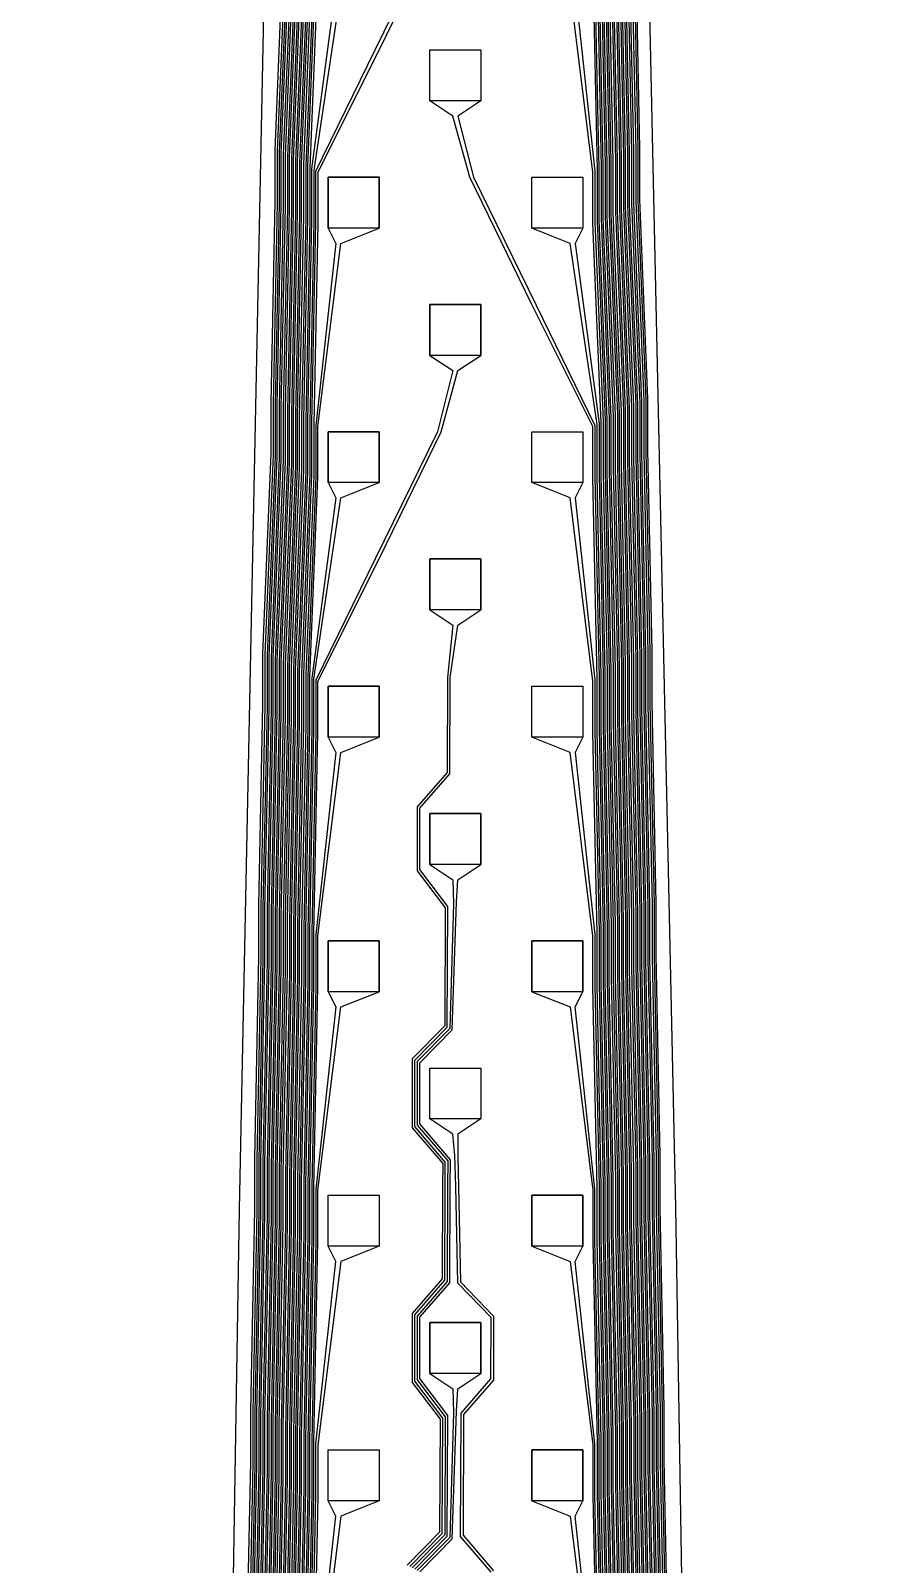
# Model space of a CAD drawing. Header units: inches. Extents: x 106592 to 209533, y 57057 to 74911.
# Drawn here: x 173138.5 to 173305.4, y 70564.2 to 70865.5 of the extents above; entities that cross this region are included whole.
import ezdxf

# ---------------------------------------------------------------- set-up
doc = ezdxf.new("R2010")
doc.units = ezdxf.units.IN
doc.header["$MEASUREMENT"] = 0
for name, color, linetype in [('metal', 221, 'Continuous'), ('nitride window', 40, 'Continuous'), ('profile', 140, 'Continuous')]:
    doc.layers.add(name, color=color, linetype=linetype)

msp = doc.modelspace()

# ---------------------------------------------------------------- linework, layer by layer
at = {"layer": 'metal'}
for points in [[(173188.93, 70540.71), (173189.73, 70580.31), (173189.73, 70590.31), (173190.53, 70629.91), (173190.53, 70639.91), (173191.33, 70679.51), (173191.33, 70689.51), (173192.13, 70729.1), (173192.13, 70739.1), (173193.73, 70778.3), (173193.73, 70788.3), (173194.53, 70827.9), (173194.53, 70837.9), (173206.16, 70861.69), (173218.39, 70886.69)], [(173219.11, 70886.69), (173206.93, 70861.69), (173194.93, 70837.69), (173194.93, 70827.69), (173194.13, 70788.1), (173194.13, 70778.1), (173192.53, 70738.9), (173192.53, 70728.9), (173191.73, 70689.3), (173191.73, 70679.3), (173190.93, 70639.71), (173190.93, 70629.71), (173190.13, 70590.11), (173190.13, 70580.11), (173189.33, 70540.51)], [(173180.93, 70544.74), (173181.73, 70584.34), (173181.73, 70594.34), (173182.53, 70633.93), (173182.53, 70643.93), (173183.33, 70683.53), (173183.33, 70693.53), (173184.13, 70733.13), (173184.13, 70743.13), (173185.73, 70782.32), (173185.73, 70792.32), (173186.53, 70831.92), (173186.53, 70841.92), (173188.13, 70881.12)], [(173188.53, 70880.91), (173186.93, 70841.72), (173186.93, 70831.72), (173186.13, 70792.12), (173186.13, 70782.12), (173184.53, 70742.93), (173184.53, 70732.93), (173183.73, 70693.33), (173183.73, 70683.33), (173182.93, 70643.73), (173182.93, 70633.73), (173182.13, 70594.14), (173182.13, 70584.14), (173181.33, 70544.54)], [(173188.93, 70880.71), (173187.33, 70841.52), (173187.33, 70831.52), (173186.53, 70791.92), (173186.53, 70781.92), (173184.93, 70742.73), (173184.93, 70732.73), (173184.13, 70693.13), (173184.13, 70683.13), (173183.33, 70643.53), (173183.33, 70633.53), (173182.53, 70593.93), (173182.53, 70583.93), (173181.73, 70544.34)], [(173182.13, 70544.14), (173182.93, 70583.73), (173182.93, 70593.73), (173183.73, 70633.33), (173183.73, 70643.33), (173184.53, 70682.93), (173184.53, 70692.93), (173185.33, 70732.53), (173185.33, 70742.53), (173186.93, 70781.72), (173186.93, 70791.72), (173187.73, 70831.32), (173187.73, 70841.32), (173189.33, 70880.51)], [(173189.73, 70880.31), (173188.13, 70841.12), (173188.13, 70831.12), (173187.33, 70791.52), (173187.33, 70781.52), (173185.73, 70742.32), (173185.73, 70732.32), (173184.93, 70692.73), (173184.93, 70682.73), (173184.13, 70643.13), (173184.13, 70633.13), (173183.33, 70593.53), (173183.33, 70583.53), (173182.53, 70543.93)], [(173254.13, 70880.31), (173254.93, 70840.71), (173254.93, 70830.71), (173256.53, 70791.52), (173256.53, 70781.52), (173257.33, 70741.92), (173257.33, 70731.92), (173258.13, 70692.32), (173258.13, 70682.32), (173258.93, 70642.73), (173258.93, 70632.73), (173259.73, 70593.13), (173259.73, 70583.13), (173260.53, 70543.53)], [(173260.93, 70543.73), (173260.13, 70583.33), (173260.13, 70593.33), (173259.33, 70632.93), (173259.33, 70642.93), (173258.53, 70682.53), (173258.53, 70692.53), (173257.73, 70732.12), (173257.73, 70742.12), (173256.93, 70781.72), (173256.93, 70791.72), (173255.33, 70830.91), (173255.33, 70840.91), (173254.53, 70880.51)], [(173254.93, 70880.71), (173255.73, 70841.12), (173255.73, 70831.12), (173257.33, 70791.92), (173257.33, 70781.92), (173258.13, 70742.32), (173258.13, 70732.32), (173258.93, 70692.73), (173258.93, 70682.73), (173259.73, 70643.13), (173259.73, 70633.13), (173260.53, 70593.53), (173260.53, 70583.53), (173261.33, 70543.93)], [(173261.73, 70544.14), (173260.93, 70583.73), (173260.93, 70593.73), (173260.13, 70633.33), (173260.13, 70643.33), (173259.33, 70682.93), (173259.33, 70692.93), (173258.53, 70732.53), (173258.53, 70742.53), (173257.73, 70782.12), (173257.73, 70792.12), (173256.13, 70831.32), (173256.13, 70841.32), (173255.33, 70880.91)], [(173255.73, 70881.12), (173256.53, 70841.52), (173256.53, 70831.52), (173258.13, 70792.32), (173258.13, 70782.32), (173258.93, 70742.73), (173258.93, 70732.73), (173259.73, 70693.13), (173259.73, 70683.13), (173260.53, 70643.53), (173260.53, 70633.53), (173261.33, 70593.93), (173261.33, 70583.93), (173262.13, 70544.34)], [(173262.53, 70544.54), (173261.73, 70584.14), (173261.73, 70594.14), (173260.93, 70633.73), (173260.93, 70643.73), (173260.13, 70683.33), (173260.13, 70693.33), (173259.33, 70732.93), (173259.33, 70742.93), (173258.53, 70782.53), (173258.53, 70792.53), (173256.93, 70831.72), (173256.93, 70841.72), (173256.13, 70881.32)], [(173256.53, 70881.52), (173257.33, 70841.92), (173257.33, 70831.92), (173258.93, 70792.73), (173258.93, 70782.73), (173259.73, 70743.13), (173259.73, 70733.13), (173260.53, 70693.53), (173260.53, 70683.53), (173261.33, 70643.93), (173261.33, 70633.93), (173262.13, 70594.34), (173262.13, 70584.34), (173262.93, 70544.74)], [(173256.93, 70881.72), (173257.73, 70842.12), (173257.73, 70832.12), (173259.33, 70792.93), (173259.33, 70782.93), (173260.13, 70743.33), (173260.13, 70733.33), (173260.93, 70693.73), (173260.93, 70683.73), (173261.73, 70644.14), (173261.73, 70634.14), (173262.53, 70594.54), (173262.53, 70584.54), (173263.33, 70544.94)], [(173263.73, 70545.14), (173262.93, 70584.74), (173262.93, 70594.74), (173262.13, 70634.34), (173262.13, 70644.34), (173261.33, 70683.93), (173261.33, 70693.93), (173260.53, 70733.53), (173260.53, 70743.53), (173259.73, 70783.13), (173259.73, 70793.13), (173258.13, 70832.32), (173258.13, 70842.32), (173257.33, 70881.92)], [(173182.93, 70543.73), (173183.73, 70583.33), (173183.73, 70593.33), (173184.53, 70632.93), (173184.53, 70642.93), (173185.33, 70682.53), (173185.33, 70692.53), (173186.13, 70732.12), (173186.13, 70742.12), (173187.73, 70781.32), (173187.73, 70791.32), (173188.53, 70830.91), (173188.53, 70840.91), (173190.13, 70880.11)], [(173190.53, 70879.91), (173188.93, 70840.71), (173188.93, 70830.71), (173188.13, 70791.12), (173188.13, 70781.12), (173186.53, 70741.92), (173186.53, 70731.92), (173185.73, 70692.32), (173185.73, 70682.32), (173184.93, 70642.73), (173184.93, 70632.73), (173184.13, 70593.13), (173184.13, 70583.13), (173183.33, 70543.53)], [(173183.73, 70543.33), (173184.53, 70582.93), (173184.53, 70592.93), (173185.33, 70632.53), (173185.33, 70642.53), (173186.13, 70682.12), (173186.13, 70692.12), (173186.93, 70731.72), (173186.93, 70741.72), (173188.53, 70780.91), (173188.53, 70790.91), (173189.33, 70830.51), (173189.33, 70840.51), (173190.93, 70879.71)], [(173191.33, 70879.51), (173189.73, 70840.31), (173189.73, 70830.31), (173188.93, 70790.71), (173188.93, 70780.71), (173187.33, 70741.52), (173187.33, 70731.52), (173186.53, 70691.92), (173186.53, 70681.92), (173185.73, 70642.32), (173185.73, 70632.32), (173184.93, 70592.73), (173184.93, 70582.73), (173184.13, 70543.13)], [(173184.53, 70542.93), (173185.33, 70582.53), (173185.33, 70592.53), (173186.13, 70632.12), (173186.13, 70642.12), (173186.93, 70681.72), (173186.93, 70691.72), (173187.73, 70731.32), (173187.73, 70741.32), (173189.33, 70780.51), (173189.33, 70790.51), (173190.13, 70830.11), (173190.13, 70840.11), (173191.73, 70879.3)], [(173192.13, 70879.1), (173190.53, 70839.91), (173190.53, 70829.91), (173189.73, 70790.31), (173189.73, 70780.31), (173188.13, 70741.12), (173188.13, 70731.12), (173187.33, 70691.52), (173187.33, 70681.52), (173186.53, 70641.92), (173186.53, 70631.92), (173185.73, 70592.32), (173185.73, 70582.32), (173184.93, 70542.73)], [(173185.33, 70542.53), (173186.13, 70582.12), (173186.13, 70592.12), (173186.93, 70631.72), (173186.93, 70641.72), (173187.73, 70681.32), (173187.73, 70691.32), (173188.53, 70730.91), (173188.53, 70740.91), (173190.13, 70780.11), (173190.13, 70790.11), (173190.93, 70829.71), (173190.93, 70839.71), (173192.53, 70878.9)], [(173192.93, 70878.7), (173191.33, 70839.51), (173191.33, 70829.51), (173190.53, 70789.91), (173190.53, 70779.91), (173188.93, 70740.71), (173188.93, 70730.71), (173188.13, 70691.12), (173188.13, 70681.12), (173187.33, 70641.52), (173187.33, 70631.52), (173186.53, 70591.92), (173186.53, 70581.92), (173185.73, 70542.32)], [(173186.13, 70542.12), (173186.93, 70581.72), (173186.93, 70591.72), (173187.73, 70631.32), (173187.73, 70641.32), (173188.53, 70680.91), (173188.53, 70690.91), (173189.33, 70730.51), (173189.33, 70740.51), (173190.93, 70779.71), (173190.93, 70789.71), (173191.73, 70829.3), (173191.73, 70839.3), (173193.33, 70878.5)], [(173186.53, 70541.92), (173187.33, 70581.52), (173187.33, 70591.52), (173188.13, 70631.12), (173188.13, 70641.12), (173188.93, 70680.71), (173188.93, 70690.71), (173189.73, 70730.31), (173189.73, 70740.31), (173191.33, 70779.51), (173191.33, 70789.51), (173192.13, 70829.1), (173192.13, 70839.1), (173193.73, 70878.3)], [(173194.13, 70878.1), (173192.53, 70838.9), (173192.53, 70828.9), (173191.73, 70789.3), (173191.73, 70779.3), (173190.13, 70740.11), (173190.13, 70730.11), (173189.33, 70690.51), (173189.33, 70680.51), (173188.53, 70640.91), (173188.53, 70630.91), (173187.73, 70591.32), (173187.73, 70581.32), (173186.93, 70541.72)], [(173187.33, 70541.52), (173188.13, 70581.12), (173188.13, 70591.12), (173188.93, 70630.71), (173188.93, 70640.71), (173189.73, 70680.31), (173189.73, 70690.31), (173190.53, 70729.91), (173190.53, 70739.91), (173192.13, 70779.1), (173192.13, 70789.1), (173192.93, 70828.7), (173192.93, 70838.7), (173194.53, 70877.9)], [(173194.93, 70877.69), (173193.33, 70838.5), (173193.33, 70828.5), (173192.53, 70788.9), (173192.53, 70778.9), (173190.93, 70739.71), (173190.93, 70729.71), (173190.13, 70690.11), (173190.13, 70680.11), (173189.33, 70640.51), (173189.33, 70630.51), (173188.53, 70590.91), (173188.53, 70580.91), (173187.73, 70541.32)], [(173248.93, 70877.69), (173249.73, 70838.1), (173249.73, 70828.1), (173251.33, 70788.9), (173251.33, 70778.9), (173252.13, 70739.3), (173252.13, 70729.3), (173252.93, 70689.71), (173252.93, 70679.71), (173253.73, 70640.11), (173253.73, 70630.11), (173254.53, 70590.51), (173254.53, 70580.51), (173255.33, 70540.91)], [(173255.73, 70541.12), (173254.93, 70580.71), (173254.93, 70590.71), (173254.13, 70630.31), (173254.13, 70640.31), (173253.33, 70679.91), (173253.33, 70689.91), (173252.53, 70729.51), (173252.53, 70739.51), (173251.73, 70779.1), (173251.73, 70789.1), (173250.13, 70828.3), (173250.13, 70838.3), (173249.33, 70877.9)], [(173249.73, 70878.1), (173250.53, 70838.5), (173250.53, 70828.5), (173252.13, 70789.3), (173252.13, 70779.3), (173252.93, 70739.71), (173252.93, 70729.71), (173253.73, 70690.11), (173253.73, 70680.11), (173254.53, 70640.51), (173254.53, 70630.51), (173255.33, 70590.91), (173255.33, 70580.91), (173256.13, 70541.32)], [(173256.53, 70541.52), (173255.73, 70581.12), (173255.73, 70591.12), (173254.93, 70630.71), (173254.93, 70640.71), (173254.13, 70680.31), (173254.13, 70690.31), (173253.33, 70729.91), (173253.33, 70739.91), (173252.53, 70779.51), (173252.53, 70789.51), (173250.93, 70828.7), (173250.93, 70838.7), (173250.13, 70878.3)], [(173250.53, 70878.5), (173251.33, 70838.9), (173251.33, 70828.9), (173252.93, 70789.71), (173252.93, 70779.71), (173253.73, 70740.11), (173253.73, 70730.11), (173254.53, 70690.51), (173254.53, 70680.51), (173255.33, 70640.91), (173255.33, 70630.91), (173256.13, 70591.32), (173256.13, 70581.32), (173256.93, 70541.72)], [(173257.33, 70541.92), (173256.53, 70581.52), (173256.53, 70591.52), (173255.73, 70631.12), (173255.73, 70641.12), (173254.93, 70680.71), (173254.93, 70690.71), (173254.13, 70730.31), (173254.13, 70740.31), (173253.33, 70779.91), (173253.33, 70789.91), (173251.73, 70829.1), (173251.73, 70839.1), (173250.93, 70878.7)], [(173251.33, 70878.9), (173252.13, 70839.3), (173252.13, 70829.3), (173253.73, 70790.11), (173253.73, 70780.11), (173254.53, 70740.51), (173254.53, 70730.51), (173255.33, 70690.91), (173255.33, 70680.91), (173256.13, 70641.32), (173256.13, 70631.32), (173256.93, 70591.72), (173256.93, 70581.72), (173257.73, 70542.12)], [(173258.13, 70542.32), (173257.33, 70581.92), (173257.33, 70591.92), (173256.53, 70631.52), (173256.53, 70641.52), (173255.73, 70681.12), (173255.73, 70691.12), (173254.93, 70730.71), (173254.93, 70740.71), (173254.13, 70780.31), (173254.13, 70790.31), (173252.53, 70829.51), (173252.53, 70839.51), (173251.73, 70879.1)], [(173258.53, 70542.53), (173257.73, 70582.12), (173257.73, 70592.12), (173256.93, 70631.72), (173256.93, 70641.72), (173256.13, 70681.32), (173256.13, 70691.32), (173255.33, 70730.91), (173255.33, 70740.91), (173254.53, 70780.51), (173254.53, 70790.51), (173252.93, 70829.71), (173252.93, 70839.71), (173252.13, 70879.3)], [(173252.53, 70879.51), (173253.33, 70839.91), (173253.33, 70829.91), (173254.93, 70790.71), (173254.93, 70780.71), (173255.73, 70741.12), (173255.73, 70731.12), (173256.53, 70691.52), (173256.53, 70681.52), (173257.33, 70641.92), (173257.33, 70631.92), (173258.13, 70592.32), (173258.13, 70582.32), (173258.93, 70542.73)], [(173259.33, 70542.93), (173258.53, 70582.53), (173258.53, 70592.53), (173257.73, 70632.12), (173257.73, 70642.12), (173256.93, 70681.72), (173256.93, 70691.72), (173256.13, 70731.32), (173256.13, 70741.32), (173255.33, 70780.91), (173255.33, 70790.91), (173253.73, 70830.11), (173253.73, 70840.11), (173252.93, 70879.71)], [(173253.33, 70879.91), (173254.13, 70840.31), (173254.13, 70830.31), (173255.73, 70791.12), (173255.73, 70781.12), (173256.53, 70741.52), (173256.53, 70731.52), (173257.33, 70691.92), (173257.33, 70681.92), (173258.13, 70642.32), (173258.13, 70632.32), (173258.93, 70592.73), (173258.93, 70582.73), (173259.73, 70543.13)], [(173260.13, 70543.33), (173259.33, 70582.93), (173259.33, 70592.93), (173258.53, 70632.53), (173258.53, 70642.53), (173257.73, 70682.12), (173257.73, 70692.12), (173256.93, 70731.72), (173256.93, 70741.72), (173256.13, 70781.32), (173256.13, 70791.32), (173254.53, 70830.51), (173254.53, 70840.51), (173253.73, 70880.11)], [(173188.13, 70541.12), (173188.93, 70580.71), (173188.93, 70590.71), (173189.73, 70630.31), (173189.73, 70640.31), (173190.53, 70679.91), (173190.53, 70689.91), (173191.33, 70729.51), (173191.33, 70739.51), (173192.93, 70778.7), (173192.93, 70788.7), (173193.73, 70828.3), (173193.73, 70838.3), (173198.43, 70873.69)], [(173199.43, 70873.69), (173194.13, 70838.1), (173194.13, 70828.1), (173193.33, 70788.5), (173193.33, 70778.5), (173191.73, 70739.3), (173191.73, 70729.3), (173190.93, 70689.71), (173190.93, 70679.71), (173190.13, 70640.11), (173190.13, 70630.11), (173189.33, 70590.51), (173189.33, 70580.51), (173188.53, 70540.91)], [(173254.53, 70540.51), (173253.73, 70580.11), (173253.73, 70590.11), (173252.93, 70629.71), (173252.93, 70639.71), (173252.13, 70679.3), (173252.13, 70689.3), (173251.33, 70728.9), (173251.33, 70738.9), (173250.53, 70778.5), (173250.53, 70788.5), (173248.93, 70827.69), (173248.93, 70837.69), (173244.43, 70873.69)], [(173245.43, 70873.69), (173249.33, 70837.9), (173249.33, 70827.9), (173250.93, 70788.7), (173250.93, 70778.7), (173251.73, 70739.1), (173251.73, 70729.1), (173252.53, 70689.51), (173252.53, 70679.51), (173253.33, 70639.91), (173253.33, 70629.91), (173254.13, 70590.31), (173254.13, 70580.31), (173254.93, 70540.71)], [(173252.93, 70539.71), (173252.13, 70579.3), (173252.13, 70589.3), (173251.33, 70628.9), (173251.33, 70638.9), (173250.53, 70678.5), (173250.53, 70688.5), (173249.73, 70728.1), (173249.73, 70738.1), (173248.93, 70777.69), (173248.93, 70787.69), (173236.93, 70811.69), (173224.74, 70836.69), (173221.43, 70848.69), (173216.93, 70851.69), (173216.93, 70861.69), (173226.93, 70861.69), (173226.93, 70851.69), (173222.43, 70848.69), (173225.46, 70836.69), (173237.69, 70811.69), (173249.33, 70787.9), (173249.33, 70777.9), (173250.13, 70738.3), (173250.13, 70728.3), (173250.93, 70688.7), (173250.93, 70678.7), (173251.73, 70639.1), (173251.73, 70629.1), (173252.53, 70589.51), (173252.53, 70579.51), (173253.33, 70539.91)], [(173190.13, 70540.11), (173190.93, 70579.71), (173190.93, 70589.71), (173191.73, 70629.3), (173191.73, 70639.3), (173192.53, 70678.9), (173192.53, 70688.9), (173193.33, 70728.5), (173193.33, 70738.5), (173194.93, 70777.69), (173194.93, 70787.69), (173199.43, 70823.69), (173206.93, 70826.69), (173206.93, 70836.69), (173196.93, 70836.69), (173196.93, 70826.69), (173198.43, 70823.69), (173194.53, 70787.9), (173194.53, 70777.9), (173192.93, 70738.7), (173192.93, 70728.7), (173192.13, 70689.1), (173192.13, 70679.1), (173191.33, 70639.51), (173191.33, 70629.51), (173190.53, 70589.91), (173190.53, 70579.91), (173189.73, 70540.31)], [(173253.73, 70540.11), (173252.93, 70579.71), (173252.93, 70589.71), (173252.13, 70629.3), (173252.13, 70639.3), (173251.33, 70678.9), (173251.33, 70688.9), (173250.53, 70728.5), (173250.53, 70738.5), (173249.73, 70778.1), (173249.73, 70788.1), (173244.43, 70823.69), (173236.93, 70826.69), (173236.93, 70836.69), (173246.93, 70836.69), (173246.93, 70826.69), (173245.43, 70823.69), (173250.13, 70788.3), (173250.13, 70778.3), (173250.93, 70738.7), (173250.93, 70728.7), (173251.73, 70689.1), (173251.73, 70679.1), (173252.53, 70639.51), (173252.53, 70629.51), (173253.33, 70589.91), (173253.33, 70579.91), (173254.13, 70540.31)], [(173191.73, 70539.3), (173192.53, 70578.9), (173192.53, 70588.9), (173193.33, 70628.5), (173193.33, 70638.5), (173194.13, 70678.1), (173194.13, 70688.1), (173194.93, 70727.69), (173194.93, 70737.69), (173206.93, 70761.69), (173219.11, 70786.69), (173222.43, 70798.69), (173226.93, 70801.69), (173226.93, 70811.69), (173216.93, 70811.69), (173216.93, 70801.69), (173221.43, 70798.69), (173218.39, 70786.69), (173206.16, 70761.69), (173194.53, 70737.9), (173194.53, 70727.9), (173193.73, 70688.3), (173193.73, 70678.3), (173192.93, 70638.7), (173192.93, 70628.7), (173192.13, 70589.1), (173192.13, 70579.1), (173191.33, 70539.51)], [(173190.93, 70539.71), (173191.73, 70579.3), (173191.73, 70589.3), (173192.53, 70628.9), (173192.53, 70638.9), (173193.33, 70678.5), (173193.33, 70688.5), (173194.13, 70728.1), (173194.13, 70738.1), (173199.43, 70773.69), (173206.93, 70776.69), (173206.93, 70786.69), (173196.93, 70786.69), (173196.93, 70776.69), (173198.43, 70773.69), (173193.73, 70738.3), (173193.73, 70728.3), (173192.93, 70688.7), (173192.93, 70678.7), (173192.13, 70639.1), (173192.13, 70629.1), (173191.33, 70589.51), (173191.33, 70579.51), (173190.53, 70539.91)], [(173252.13, 70539.3), (173251.33, 70578.9), (173251.33, 70588.9), (173250.53, 70628.5), (173250.53, 70638.5), (173249.73, 70678.1), (173249.73, 70688.1), (173248.93, 70727.69), (173248.93, 70737.69), (173244.43, 70773.69), (173236.93, 70776.69), (173236.93, 70786.69), (173246.93, 70786.69), (173246.93, 70776.69), (173245.43, 70773.69), (173249.33, 70737.9), (173249.33, 70727.9), (173250.13, 70688.3), (173250.13, 70678.3), (173250.93, 70638.7), (173250.93, 70628.7), (173251.73, 70589.1), (173251.73, 70579.1), (173252.53, 70539.51)], [(173212.96, 70563.75), (173219.33, 70570.25), (173219.43, 70592.94), (173213.93, 70600.19), (173213.95, 70613.23), (173219.82, 70619.99), (173219.9, 70638.44), (173219.93, 70643.19), (173213.93, 70650.19), (173213.95, 70663.23), (173220.32, 70669.73), (173220.43, 70693.44), (173214.94, 70700.7), (173214.94, 70712.72), (173220.82, 70719.48), (173220.9, 70738.44), (173222.43, 70748.69), (173226.93, 70751.69), (173226.93, 70761.69), (173216.93, 70761.69), (173216.93, 70751.69), (173221.43, 70748.69), (173220.4, 70738.44), (173220.32, 70719.73), (173214.44, 70712.98), (173214.43, 70700.44), (173219.93, 70693.19), (173219.82, 70669.99), (173213.45, 70663.49), (173213.43, 70649.94), (173219.43, 70642.94), (173219.41, 70638.44), (173219.33, 70620.25), (173213.45, 70613.49), (173213.43, 70599.94), (173218.93, 70592.69), (173218.83, 70570.51), (173212.46, 70564.01)], [(173192.53, 70538.9), (173193.33, 70578.5), (173193.33, 70588.5), (173194.13, 70628.1), (173194.13, 70638.1), (173194.93, 70677.69), (173194.93, 70687.69), (173199.43, 70723.69), (173206.93, 70726.69), (173206.93, 70736.69), (173196.93, 70736.69), (173196.93, 70726.69), (173198.43, 70723.69), (173194.53, 70687.9), (173194.53, 70677.9), (173193.73, 70638.3), (173193.73, 70628.3), (173192.93, 70588.7), (173192.93, 70578.7), (173192.13, 70539.1)], [(173251.33, 70538.9), (173250.53, 70578.5), (173250.53, 70588.5), (173249.73, 70628.1), (173249.73, 70638.1), (173248.93, 70677.69), (173248.93, 70687.69), (173244.43, 70723.69), (173236.93, 70726.69), (173236.93, 70736.69), (173246.93, 70736.69), (173246.93, 70726.69), (173245.43, 70723.69), (173249.33, 70687.9), (173249.33, 70677.9), (173250.13, 70638.3), (173250.13, 70628.3), (173250.93, 70588.7), (173250.93, 70578.7), (173251.73, 70539.1)], [(173213.95, 70563.23), (173220.32, 70569.73), (173220.43, 70593.44), (173214.94, 70600.7), (173214.94, 70612.72), (173220.82, 70619.48), (173220.9, 70638.44), (173220.93, 70643.69), (173214.94, 70650.7), (173214.94, 70662.72), (173221.31, 70669.22), (173222.13, 70694.29), (173222.43, 70698.69), (173222.43, 70698.69), (173226.93, 70701.69), (173226.93, 70711.69), (173216.93, 70711.69), (173216.93, 70701.69), (173221.43, 70698.69), (173221.43, 70698.69), (173221.53, 70693.99), (173220.82, 70669.48), (173214.44, 70662.98), (173214.43, 70650.44), (173220.43, 70643.44), (173220.4, 70638.44), (173220.32, 70619.73), (173214.44, 70612.98), (173214.43, 70600.44), (173219.93, 70593.19), (173219.82, 70569.99), (173213.45, 70563.49)], [(173193.33, 70538.5), (173194.13, 70578.1), (173194.13, 70588.1), (173194.93, 70627.69), (173194.93, 70637.69), (173199.43, 70673.69), (173206.93, 70676.69), (173206.93, 70686.69), (173196.93, 70686.69), (173196.93, 70676.69), (173198.43, 70673.69), (173194.53, 70637.9), (173194.53, 70627.9), (173193.73, 70588.3), (173193.73, 70578.3), (173192.93, 70538.7)], [(173250.93, 70538.7), (173250.13, 70578.3), (173250.13, 70588.3), (173249.33, 70627.9), (173249.33, 70637.9), (173245.43, 70673.69), (173246.93, 70676.69), (173246.93, 70686.69), (173236.93, 70686.69), (173236.93, 70676.69), (173244.43, 70673.69), (173248.93, 70637.69), (173248.93, 70627.69), (173249.73, 70588.1), (173249.73, 70578.1), (173250.53, 70538.5)], [(173228.93, 70562.69), (173222.93, 70569.69), (173223.03, 70593.9), (173228.91, 70600.66), (173228.93, 70612.69), (173222.43, 70619.44), (173221.98, 70638.44), (173221.83, 70644.52), (173221.43, 70648.69), (173216.93, 70651.69), (173216.93, 70661.69), (173226.93, 70661.69), (173226.93, 70651.69), (173222.43, 70648.69)], [(173222.43, 70648.69), (173222.42, 70644.21), (173222.55, 70638.44), (173222.93, 70619.69), (173229.43, 70612.94), (173229.41, 70600.4), (173223.53, 70593.64), (173223.43, 70569.94), (173229.43, 70562.94)], [(173193.73, 70538.3), (173194.53, 70577.9), (173194.53, 70587.9), (173198.43, 70623.69), (173196.93, 70626.69), (173196.93, 70636.69), (173206.93, 70636.69), (173206.93, 70626.69), (173199.43, 70623.69), (173194.93, 70587.69), (173194.93, 70577.69), (173194.13, 70538.1)], [(173250.13, 70538.3), (173249.33, 70577.9), (173249.33, 70587.9), (173245.43, 70623.69), (173246.93, 70626.69), (173246.93, 70636.69), (173236.93, 70636.69), (173236.93, 70626.69), (173244.43, 70623.69), (173248.93, 70587.69), (173248.93, 70577.69), (173249.73, 70538.1)], [(173214.94, 70562.72), (173221.31, 70569.22), (173222.13, 70594.29), (173222.43, 70598.69), (173226.93, 70601.69), (173226.93, 70611.69), (173216.93, 70611.69), (173216.93, 70601.69), (173221.43, 70598.69), (173221.43, 70598.69), (173221.53, 70593.99), (173220.82, 70569.48), (173214.44, 70562.98)], [(173194.53, 70537.9), (173198.43, 70573.69), (173196.93, 70576.69), (173196.93, 70586.69), (173206.93, 70586.69), (173206.93, 70576.69), (173199.43, 70573.69), (173194.93, 70537.69)], [(173249.33, 70537.9), (173245.43, 70573.69), (173246.93, 70576.69), (173246.93, 70586.69), (173236.93, 70586.69), (173236.93, 70576.69), (173244.43, 70573.69), (173248.93, 70537.69)]]:
    msp.add_lwpolyline(points, dxfattribs=at)
at = {"layer": 'nitride window'}
for points in [[(173216.93, 70851.69), (173216.93, 70861.69), (173226.93, 70861.69), (173226.93, 70851.69)], [(173196.93, 70826.69), (173196.93, 70836.69), (173206.93, 70836.69), (173206.93, 70826.69)], [(173236.93, 70826.69), (173236.93, 70836.69), (173246.93, 70836.69), (173246.93, 70826.69)], [(173216.93, 70801.69), (173216.93, 70811.69), (173226.93, 70811.69), (173226.93, 70801.69)], [(173196.93, 70776.69), (173196.93, 70786.69), (173206.93, 70786.69), (173206.93, 70776.69)], [(173236.93, 70776.69), (173236.93, 70786.69), (173246.93, 70786.69), (173246.93, 70776.69)], [(173216.93, 70751.69), (173216.93, 70761.69), (173226.93, 70761.69), (173226.93, 70751.69)], [(173196.93, 70726.69), (173196.93, 70736.69), (173206.93, 70736.69), (173206.93, 70726.69)], [(173236.93, 70726.69), (173236.93, 70736.69), (173246.93, 70736.69), (173246.93, 70726.69)], [(173216.93, 70701.69), (173216.93, 70711.69), (173226.93, 70711.69), (173226.93, 70701.69)], [(173196.93, 70676.69), (173196.93, 70686.69), (173206.93, 70686.69), (173206.93, 70676.69)], [(173236.93, 70676.69), (173236.93, 70686.69), (173246.93, 70686.69), (173246.93, 70676.69)], [(173216.93, 70651.69), (173216.93, 70661.69), (173226.93, 70661.69), (173226.93, 70651.69)], [(173196.93, 70626.69), (173196.93, 70636.69), (173206.93, 70636.69), (173206.93, 70626.69)], [(173236.93, 70626.69), (173236.93, 70636.69), (173246.93, 70636.69), (173246.93, 70626.69)], [(173216.93, 70601.69), (173216.93, 70611.69), (173226.93, 70611.69), (173226.93, 70601.69)], [(173196.93, 70576.69), (173196.93, 70586.69), (173206.93, 70586.69), (173206.93, 70576.69)], [(173236.93, 70576.69), (173236.93, 70586.69), (173246.93, 70586.69), (173246.93, 70576.69)]]:
    msp.add_lwpolyline(points, close=True, dxfattribs=at)
at = {"layer": 'profile'}
msp.add_lwpolyline([(173138.55, 64359.69), (173138.55, 67639.69), (173138.53, 68210.98), (173155.53, 69126.01), (173179.53, 70633.93), (173179.53, 70633.93), (173189.73, 71138.3), (173196.93, 71186.69), (173221.95, 71319.29), (173246.93, 71186.69), (173254.13, 71138.3), (173265.13, 70634.34), (173289.12, 69126.21), (173305.33, 68210.98), (173305.35, 67639.69), (173305.35, 64359.69)], dxfattribs=at)

doc.saveas('drawing.dxf')
